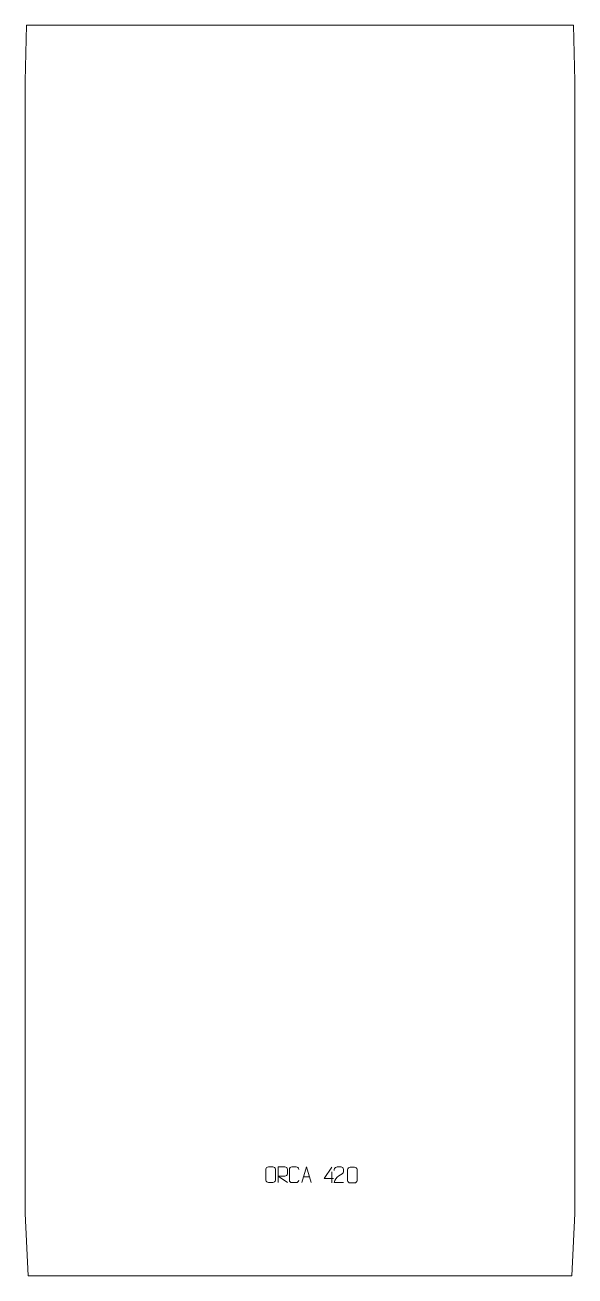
# Model space of a CAD drawing. Header units: millimetres. Extents: x -440 to 440, y -1555 to 445.
import ezdxf

# ---------------------------------------------------------------- set-up
doc = ezdxf.new("R2010")
doc.units = ezdxf.units.MM
doc.header["$MEASUREMENT"] = 0
doc.layers.add('layer 1', color=7, linetype='Continuous')

msp = doc.modelspace()

# ---------------------------------------------------------------- linework, layer by layer
at = {"layer": 'layer 1', "color": 242, "lineweight": 9}
msp.add_open_spline([(437.75, 444.9994), (437.75, 444.9994), (439.9995, 355.0007), (439.9995, 355.0007), (439.9995, 355.0007), (439.9995, 355.0007), (439.9995, -1454.9989), (439.9995, -1454.9989), (439.9995, -1454.9989), (439.9995, -1454.9989), (434.9996, -1554.9991), (434.9996, -1554.9991), (434.9996, -1554.9991), (434.9996, -1554.9991), (-434.9996, -1554.9991), (-434.9996, -1554.9991), (-434.9996, -1554.9991), (-434.9996, -1554.9991), (-439.9995, -1454.9989), (-439.9995, -1454.9989), (-439.9995, -1454.9989), (-439.9995, -1454.9989), (-439.9995, 355.0007), (-439.9995, 355.0007), (-439.9995, 355.0007), (-439.9995, 355.0007), (-437.7496, 444.9994), (-437.7496, 444.9994), (-437.7496, 444.9994), (-437.7496, 444.9994), (437.75, 444.9994), (437.75, 444.9994)], degree=3, knots=[0, 0, 0, 0, 0.111111111, 0.111111111, 0.111111111, 0.111111111, 0.222222222, 0.222222222, 0.222222222, 0.222222222, 0.333333333, 0.333333333, 0.333333333, 0.333333333, 0.444444444, 0.444444444, 0.444444444, 0.444444444, 0.555555556, 0.555555556, 0.555555556, 0.555555556, 0.666666667, 0.666666667, 0.666666667, 0.666666667, 0.777777778, 0.777777778, 0.777777778, 0.777777778, 1, 1, 1, 1], dxfattribs=at)
at = {"layer": 'layer 1', "color": 250, "lineweight": 9}
for points, knots in [([(-50.5518, -1380.5403), (-48.1851, -1380.5403), (-45.818, -1380.5403), (-43.4509, -1380.5403), (-43.4509, -1380.5403), (-41.4699, -1380.5047), (-39.4434, -1381.9994), (-39.4163, -1384.4421), (-39.4163, -1384.4421), (-39.4167, -1390.2009), (-39.4167, -1395.9602), (-39.4163, -1401.7198), (-39.4163, -1401.7198), (-39.5585, -1404.048), (-41.2653, -1405.5306), (-43.4509, -1405.5415), (-43.4509, -1405.5415), (-45.8239, -1405.5411), (-48.1969, -1405.5411), (-50.5695, -1405.5415), (-50.5695, -1405.5415), (-52.5284, -1405.6471), (-54.5353, -1403.7587), (-54.5239, -1401.7372), (-54.5239, -1401.7372), (-54.5236, -1395.9551), (-54.5236, -1390.1735), (-54.5239, -1384.3922), (-54.5239, -1384.3922), (-54.5196, -1382.2496), (-52.7421, -1380.5268), (-50.5518, -1380.5403)], [0, 0, 0, 0, 0.111111111, 0.111111111, 0.111111111, 0.111111111, 0.222222222, 0.222222222, 0.222222222, 0.222222222, 0.333333333, 0.333333333, 0.333333333, 0.333333333, 0.444444444, 0.444444444, 0.444444444, 0.444444444, 0.555555556, 0.555555556, 0.555555556, 0.555555556, 0.666666667, 0.666666667, 0.666666667, 0.666666667, 0.777777778, 0.777777778, 0.777777778, 0.777777778, 1, 1, 1, 1]), ([(-34.8706, -1405.5633), (-34.8706, -1405.5633), (-34.8706, -1380.6098), (-34.8706, -1380.6098), (-34.8706, -1380.6098), (-31.2758, -1380.6098), (-27.6803, -1380.6098), (-24.0851, -1380.6098), (-24.0851, -1380.6098), (-21.7598, -1380.6475), (-20.2025, -1382.1375), (-20.2066, -1384.5039), (-20.2066, -1384.5039), (-20.207, -1386.5394), (-20.207, -1389.5988), (-20.2066, -1391.6348), (-20.2066, -1391.6348), (-20.2131, -1393.5103), (-22.0254, -1395.4521), (-24.0349, -1395.4712), (-24.0349, -1395.4712), (-24.0349, -1395.4712), (-34.8706, -1395.4712), (-34.8706, -1395.4712), (-34.8706, -1395.4712), (-34.8706, -1395.4712), (-20.2159, -1405.5633), (-20.2159, -1405.5633)], [0, 0, 0, 0, 0.125, 0.125, 0.125, 0.125, 0.25, 0.25, 0.25, 0.25, 0.375, 0.375, 0.375, 0.375, 0.5, 0.5, 0.5, 0.5, 0.625, 0.625, 0.625, 0.625, 0.75, 0.75, 0.75, 0.75, 1, 1, 1, 1]), ([(-2.1155, -1401.7456), (-2.2553, -1404.069), (-3.9325, -1405.5486), (-6.0802, -1405.5594), (-6.0802, -1405.5594), (-8.4121, -1405.559), (-10.744, -1405.559), (-13.0755, -1405.5594), (-13.0755, -1405.5594), (-15.0005, -1405.6648), (-16.9726, -1403.7803), (-16.9614, -1401.763), (-16.9614, -1401.763), (-16.961, -1395.9929), (-16.961, -1390.2232), (-16.9614, -1384.4539), (-16.9614, -1384.4539), (-16.9572, -1382.3158), (-15.2105, -1380.5966), (-13.0581, -1380.6101), (-13.0581, -1380.6101), (-10.7324, -1380.6101), (-8.4063, -1380.6101), (-6.0802, -1380.6101), (-6.0802, -1380.6101), (-4.1336, -1380.5746), (-2.1422, -1382.0661), (-2.1155, -1384.5037)], [0, 0, 0, 0, 0.125, 0.125, 0.125, 0.125, 0.25, 0.25, 0.25, 0.25, 0.375, 0.375, 0.375, 0.375, 0.5, 0.5, 0.5, 0.5, 0.625, 0.625, 0.625, 0.625, 0.75, 0.75, 0.75, 0.75, 1, 1, 1, 1]), ([(2.991, -1405.5633), (2.991, -1405.5633), (10.362, -1380.6098), (10.362, -1380.6098), (10.362, -1380.6098), (10.362, -1380.6098), (17.9319, -1405.5633), (17.9319, -1405.5633)], [0, 0, 0, 0, 0.333333333, 0.333333333, 0.333333333, 0.333333333, 1, 1, 1, 1]), ([(53.6611, -1399.2225), (53.6611, -1399.2225), (38.8394, -1399.2225), (38.8394, -1399.2225), (38.8394, -1399.2225), (38.8394, -1399.2225), (50.717, -1381.152), (50.717, -1381.152)], [0, 0, 0, 0, 0.333333333, 0.333333333, 0.333333333, 0.333333333, 1, 1, 1, 1]), ([(69.6629, -1405.6601), (64.7485, -1405.6598), (59.8341, -1405.6598), (54.92, -1405.6601), (54.92, -1405.6601), (54.92, -1395.7278), (69.571, -1393.0866), (69.6629, -1388.7763), (69.6629, -1388.7763), (69.6626, -1387.3522), (69.6626, -1385.9285), (69.6629, -1384.5052), (69.6629, -1384.5052), (69.646, -1382.4281), (67.5232, -1380.7033), (65.8522, -1380.686), (65.8522, -1380.686), (63.779, -1380.6864), (61.7061, -1380.6864), (59.6337, -1380.686), (59.6337, -1380.686), (57.8116, -1380.6695), (54.9869, -1382.4616), (54.92, -1384.5552), (54.92, -1384.5552), (54.92, -1384.5552), (54.92, -1386.61), (54.92, -1386.61)], [0, 0, 0, 0, 0.125, 0.125, 0.125, 0.125, 0.25, 0.25, 0.25, 0.25, 0.375, 0.375, 0.375, 0.375, 0.5, 0.5, 0.5, 0.5, 0.625, 0.625, 0.625, 0.625, 0.75, 0.75, 0.75, 0.75, 1, 1, 1, 1]), ([(80.2222, -1381.1147), (82.5889, -1381.1147), (84.956, -1381.1147), (87.3231, -1381.1147), (87.3231, -1381.1147), (89.3041, -1381.0791), (91.3306, -1382.5738), (91.3577, -1385.0165), (91.3577, -1385.0165), (91.3573, -1390.7753), (91.3573, -1396.5346), (91.3577, -1402.2942), (91.3577, -1402.2942), (91.2155, -1404.6224), (89.5087, -1406.105), (87.3231, -1406.1159), (87.3231, -1406.1159), (84.9501, -1406.1155), (82.5771, -1406.1155), (80.2045, -1406.1159), (80.2045, -1406.1159), (78.2456, -1406.2215), (76.2387, -1404.3331), (76.2501, -1402.3116), (76.2501, -1402.3116), (76.2504, -1396.5295), (76.2504, -1390.7479), (76.2501, -1384.9666), (76.2501, -1384.9666), (76.2544, -1382.824), (78.0319, -1381.1012), (80.2222, -1381.1147)], [0, 0, 0, 0, 0.111111111, 0.111111111, 0.111111111, 0.111111111, 0.222222222, 0.222222222, 0.222222222, 0.222222222, 0.333333333, 0.333333333, 0.333333333, 0.333333333, 0.444444444, 0.444444444, 0.444444444, 0.444444444, 0.555555556, 0.555555556, 0.555555556, 0.555555556, 0.666666667, 0.666666667, 0.666666667, 0.666666667, 0.777777778, 0.777777778, 0.777777778, 0.777777778, 1, 1, 1, 1])]:
    msp.add_open_spline(points, degree=3, knots=knots, dxfattribs=at)
for points in [[(5.7136, -1396.3139), (5.7136, -1396.3139), (15.2093, -1396.3139), (15.2093, -1396.3139)], [(50.717, -1388.4614), (50.717, -1388.4614), (50.717, -1406.1261), (50.717, -1406.1261)]]:
    msp.add_open_spline(points, degree=3, dxfattribs=at)

doc.saveas('drawing.dxf')
